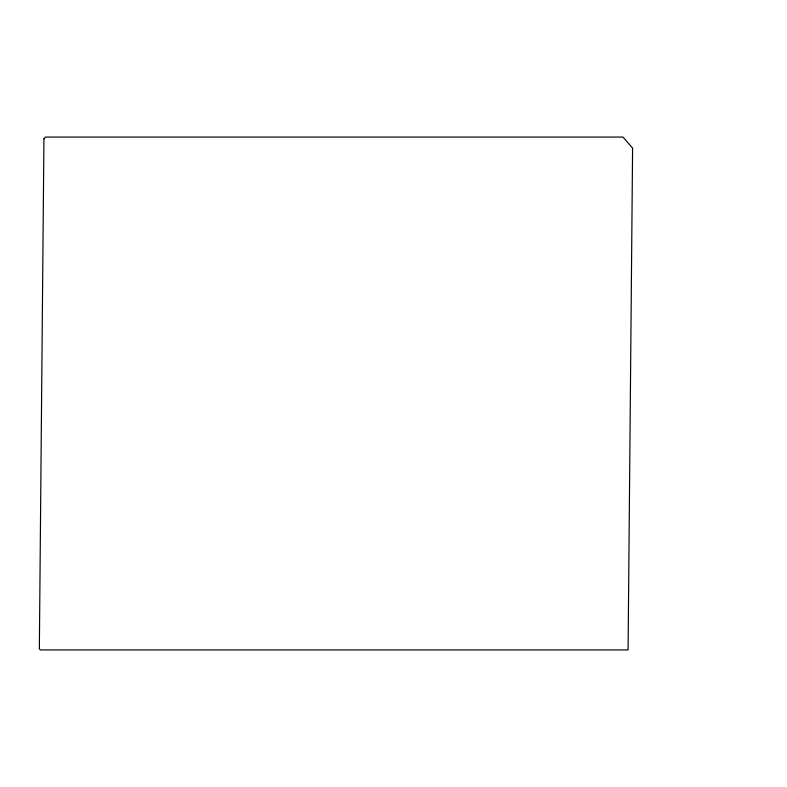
<?xml version="1.0" encoding="UTF-8"?>
<svg xmlns="http://www.w3.org/2000/svg" width="787" height="787" viewBox="0 0 787 787"><rect width="100%" height="100%" fill="white"/><g stroke="black" fill="none" stroke-linecap="round" stroke-linejoin="round"><path stroke-width="1.18" d="M43.934 138.807L39.35 648.832L40.294 649.934L628.085 649.934L632.591 148.153L622.999 137.066L45.489 137.066L43.934 138.807"/></g></svg>
